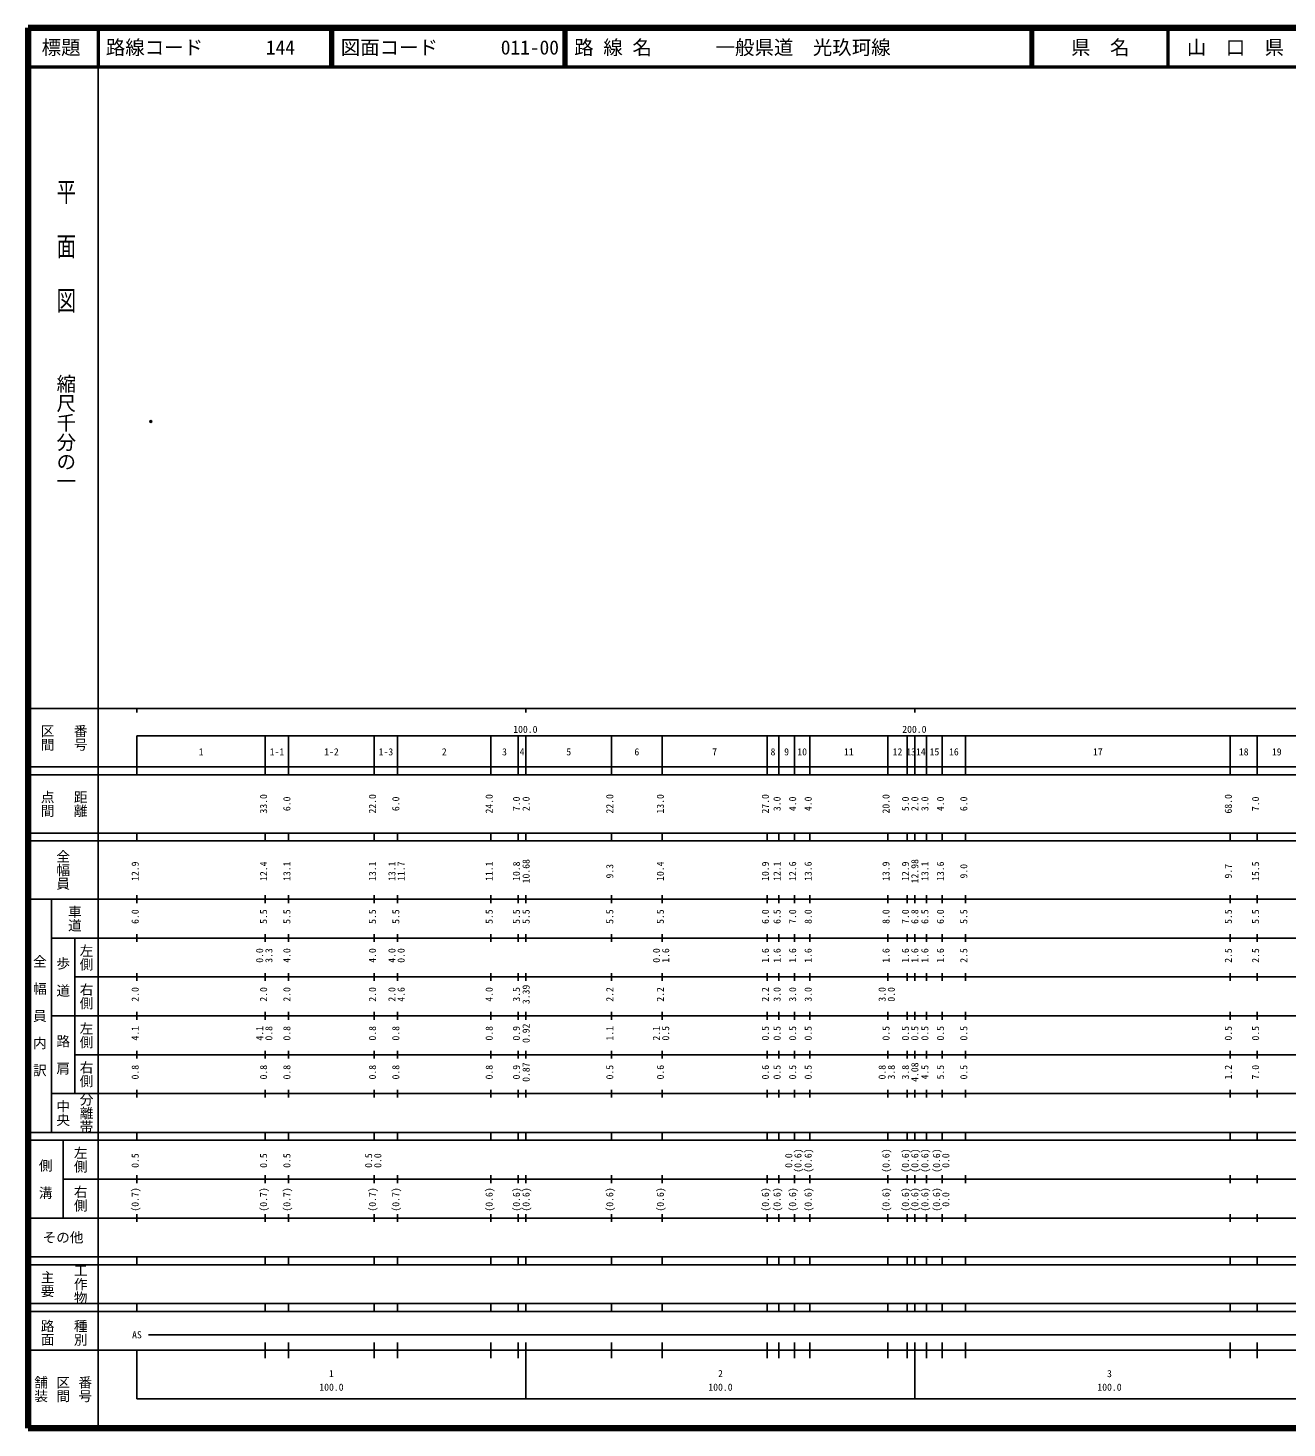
# Model space of a CAD drawing. Units: millimetres on the paper. Extents: x 40 to 680, y 20 to 380.
# Drawn here: x 40 to 363.6, y 20 to 380 of the extents above; entities that cross this region are included whole.
import ezdxf
from ezdxf.enums import TextEntityAlignment as Align

# ---------------------------------------------------------------- set-up
doc = ezdxf.new("R2010")
doc.units = ezdxf.units.MM
doc.header["$PDMODE"] = 32
doc.header["$PDSIZE"] = 0.5
doc.layers.add('M-OTRS', color=6, linetype='Continuous')
doc.layers.add('M-TTL-TXT', color=7, linetype='Continuous')
for name, color, linetype, lineweight in [('M-TTL', 2, 'Continuous', 140), ('M-TTL-BAND', 7, 'Continuous', 25), ('M-TTL-LINE', 7, 'Continuous', 50)]:
    doc.layers.add(name, color=color, linetype=linetype, lineweight=lineweight)
doc.styles.add('@ＭＳ ゴシック', font='')
doc.styles.add('ＭＳ ゴシック', font='')
doc.styles.get('@ＭＳ ゴシック').set_extended_font_data('@MS Gothic')
doc.styles.get('ＭＳ ゴシック').set_extended_font_data('MS Gothic')

msp = doc.modelspace()

# ---------------------------------------------------------------- linework, layer by layer
at = {"layer": 'M-OTRS'}
msp.add_point((71.553, 278.811), dxfattribs=at)
at = {"layer": 'M-TTL'}
for p, q in [((40, 380), (40, 20)), ((680, 380), (40, 380)), ((40, 20), (680, 20))]:
    msp.add_line(p, q, dxfattribs=at)
at = {"layer": 'M-TTL-BAND'}
for p, q in [((58, 370), (58, 20)), ((40, 205), (579, 205)), ((68, 205), (68, 204)), ((168, 205), (168, 204)), ((268, 205), (268, 204)), ((68, 198), (579, 198)), ((68, 198), (68, 188)), ((101, 188), (101, 198)), ((107, 188), (107, 198)), ((129, 188), (129, 198)), ((135, 188), (135, 198)), ((159, 188), (159, 198)), ((166, 188), (166, 198)), ((168, 188), (168, 198)), ((190, 188), (190, 198)), ((203, 188), (203, 198)), ((230, 188), (230, 198)), ((233, 188), (233, 198)), ((237, 188), (237, 198)), ((241, 188), (241, 198)), ((261, 188), (261, 198)), ((266, 188), (266, 198)), ((268, 188), (268, 198)), ((271, 188), (271, 198)), ((275, 188), (275, 198)), ((281, 188), (281, 198)), ((349, 188), (349, 198)), ((356, 188), (356, 198)), ((40, 190), (579, 190)), ((40, 188), (579, 188)), ((40, 173), (579, 173)), ((68, 171), (68, 173)), ((101, 171), (101, 173)), ((107, 171), (107, 173)), ((129, 171), (129, 173)), ((135, 171), (135, 173)), ((159, 171), (159, 173)), ((166, 171), (166, 173)), ((168, 171), (168, 173)), ((190, 171), (190, 173)), ((203, 171), (203, 173)), ((230, 171), (230, 173)), ((233, 171), (233, 173)), ((237, 171), (237, 173)), ((241, 171), (241, 173)), ((261, 171), (261, 173)), ((266, 171), (266, 173)), ((268, 171), (268, 173)), ((271, 171), (271, 173)), ((275, 171), (275, 173)), ((281, 171), (281, 173)), ((349, 171), (349, 173)), ((356, 171), (356, 173)), ((40, 171), (579, 171)), ((40, 156), (579, 156)), ((46, 96), (46, 156)), ((68, 155), (68, 157)), ((101, 155), (101, 157)), ((107, 155), (107, 157)), ((129, 155), (129, 157)), ((135, 155), (135, 157)), ((159, 155), (159, 157)), ((166, 155), (166, 157)), ((168, 155), (168, 157)), ((190, 155), (190, 157)), ((203, 155), (203, 157)), ((230, 155), (230, 157)), ((233, 155), (233, 157)), ((237, 155), (237, 157)), ((241, 155), (241, 157)), ((261, 155), (261, 157)), ((266, 155), (266, 157)), ((268, 155), (268, 157)), ((271, 155), (271, 157)), ((275, 155), (275, 157)), ((281, 155), (281, 157)), ((349, 155), (349, 157)), ((356, 155), (356, 157)), ((46, 146), (579, 146)), ((52, 146), (52, 106)), ((68, 145), (68, 147)), ((101, 145), (101, 147)), ((107, 145), (107, 147)), ((129, 145), (129, 147)), ((135, 145), (135, 147)), ((159, 145), (159, 147)), ((166, 145), (166, 147)), ((168, 145), (168, 147)), ((190, 145), (190, 147)), ((203, 145), (203, 147)), ((230, 145), (230, 147)), ((233, 145), (233, 147)), ((237, 145), (237, 147)), ((241, 145), (241, 147)), ((261, 145), (261, 147)), ((266, 145), (266, 147)), ((268, 145), (268, 147)), ((271, 145), (271, 147)), ((275, 145), (275, 147)), ((281, 145), (281, 147)), ((349, 145), (349, 147)), ((356, 145), (356, 147)), ((68, 135), (68, 137)), ((101, 135), (101, 137)), ((107, 135), (107, 137)), ((129, 135), (129, 137)), ((135, 135), (135, 137)), ((159, 135), (159, 137)), ((166, 135), (166, 137)), ((168, 135), (168, 137)), ((190, 135), (190, 137)), ((203, 135), (203, 137)), ((230, 135), (230, 137)), ((233, 135), (233, 137)), ((237, 135), (237, 137)), ((241, 135), (241, 137)), ((261, 135), (261, 137)), ((266, 135), (266, 137)), ((268, 135), (268, 137)), ((271, 135), (271, 137)), ((275, 135), (275, 137)), ((281, 135), (281, 137)), ((349, 135), (349, 137)), ((356, 135), (356, 137)), ((52, 136), (579, 136)), ((46, 126), (579, 126)), ((68, 125), (68, 127)), ((101, 125), (101, 127)), ((107, 125), (107, 127)), ((129, 125), (129, 127)), ((135, 125), (135, 127)), ((159, 125), (159, 127)), ((166, 125), (166, 127)), ((168, 125), (168, 127)), ((190, 125), (190, 127)), ((203, 125), (203, 127)), ((230, 125), (230, 127)), ((233, 125), (233, 127)), ((237, 125), (237, 127)), ((241, 125), (241, 127)), ((261, 125), (261, 127)), ((266, 125), (266, 127)), ((268, 125), (268, 127)), ((271, 125), (271, 127)), ((275, 125), (275, 127)), ((281, 125), (281, 127)), ((349, 125), (349, 127)), ((356, 125), (356, 127)), ((52, 116), (579, 116)), ((68, 115), (68, 117)), ((101, 115), (101, 117)), ((107, 115), (107, 117)), ((129, 115), (129, 117)), ((135, 115), (135, 117)), ((159, 115), (159, 117)), ((166, 115), (166, 117)), ((168, 115), (168, 117)), ((190, 115), (190, 117)), ((203, 115), (203, 117)), ((230, 115), (230, 117)), ((233, 115), (233, 117)), ((237, 115), (237, 117)), ((241, 115), (241, 117)), ((261, 115), (261, 117)), ((266, 115), (266, 117)), ((268, 115), (268, 117)), ((271, 115), (271, 117)), ((275, 115), (275, 117)), ((281, 115), (281, 117)), ((349, 115), (349, 117)), ((356, 115), (356, 117)), ((46, 106), (579, 106)), ((68, 105), (68, 107)), ((101, 105), (101, 107)), ((107, 105), (107, 107)), ((129, 105), (129, 107)), ((135, 105), (135, 107)), ((159, 105), (159, 107)), ((166, 105), (166, 107)), ((168, 105), (168, 107)), ((190, 105), (190, 107)), ((203, 105), (203, 107)), ((230, 105), (230, 107)), ((233, 105), (233, 107)), ((237, 105), (237, 107)), ((241, 105), (241, 107)), ((261, 105), (261, 107)), ((266, 105), (266, 107)), ((268, 105), (268, 107)), ((271, 105), (271, 107)), ((275, 105), (275, 107)), ((281, 105), (281, 107)), ((349, 105), (349, 107)), ((356, 105), (356, 107)), ((40, 96), (579, 96)), ((40, 94), (579, 94)), ((49, 94), (49, 74)), ((68, 94), (68, 96)), ((101, 94), (101, 96)), ((107, 94), (107, 96)), ((129, 94), (129, 96)), ((135, 94), (135, 96)), ((159, 94), (159, 96)), ((166, 94), (166, 96)), ((168, 94), (168, 96)), ((190, 94), (190, 96)), ((203, 94), (203, 96)), ((230, 94), (230, 96)), ((233, 94), (233, 96)), ((237, 94), (237, 96)), ((241, 94), (241, 96)), ((261, 94), (261, 96)), ((266, 94), (266, 96)), ((268, 94), (268, 96)), ((271, 94), (271, 96)), ((275, 94), (275, 96)), ((281, 94), (281, 96)), ((349, 94), (349, 96)), ((356, 94), (356, 96)), ((49, 84), (579, 84)), ((68, 83), (68, 85)), ((101, 83), (101, 85)), ((107, 83), (107, 85)), ((129, 83), (129, 85)), ((135, 83), (135, 85)), ((159, 83), (159, 85)), ((166, 83), (166, 85)), ((168, 83), (168, 85)), ((190, 83), (190, 85)), ((203, 83), (203, 85)), ((230, 83), (230, 85)), ((233, 83), (233, 85)), ((237, 83), (237, 85)), ((241, 83), (241, 85)), ((261, 83), (261, 85)), ((266, 83), (266, 85)), ((268, 83), (268, 85)), ((271, 83), (271, 85)), ((275, 83), (275, 85)), ((281, 83), (281, 85)), ((349, 83), (349, 85)), ((356, 83), (356, 85)), ((40, 74), (579, 74)), ((68, 73), (68, 75)), ((101, 73), (101, 75)), ((107, 73), (107, 75)), ((129, 73), (129, 75)), ((135, 73), (135, 75)), ((159, 73), (159, 75)), ((166, 73), (166, 75)), ((168, 73), (168, 75)), ((190, 73), (190, 75)), ((203, 73), (203, 75)), ((230, 73), (230, 75)), ((233, 73), (233, 75)), ((237, 73), (237, 75)), ((241, 73), (241, 75)), ((261, 73), (261, 75)), ((266, 73), (266, 75)), ((268, 73), (268, 75)), ((271, 73), (271, 75)), ((275, 73), (275, 75)), ((281, 73), (281, 75)), ((349, 73), (349, 75)), ((356, 73), (356, 75)), ((40, 64), (579, 64)), ((40, 62), (579, 62)), ((68, 62), (68, 64)), ((101, 62), (101, 64)), ((107, 62), (107, 64)), ((129, 62), (129, 64)), ((135, 62), (135, 64)), ((159, 62), (159, 64)), ((166, 62), (166, 64)), ((168, 62), (168, 64)), ((190, 62), (190, 64)), ((203, 62), (203, 64)), ((230, 62), (230, 64)), ((233, 62), (233, 64)), ((237, 62), (237, 64)), ((241, 62), (241, 64)), ((261, 62), (261, 64)), ((266, 62), (266, 64)), ((268, 62), (268, 64)), ((271, 62), (271, 64)), ((275, 62), (275, 64)), ((281, 62), (281, 64)), ((349, 62), (349, 64)), ((356, 62), (356, 64)), ((40, 52), (579, 52)), ((68, 50), (68, 52)), ((101, 50), (101, 52)), ((107, 50), (107, 52)), ((129, 50), (129, 52)), ((135, 50), (135, 52)), ((159, 50), (159, 52)), ((166, 50), (166, 52)), ((168, 50), (168, 52)), ((190, 50), (190, 52)), ((203, 50), (203, 52)), ((230, 50), (230, 52)), ((233, 50), (233, 52)), ((237, 50), (237, 52)), ((241, 50), (241, 52)), ((261, 50), (261, 52)), ((266, 50), (266, 52)), ((268, 50), (268, 52)), ((271, 50), (271, 52)), ((275, 50), (275, 52)), ((281, 50), (281, 52)), ((349, 50), (349, 52)), ((356, 50), (356, 52)), ((40, 50), (579, 50)), ((71, 44), (565, 44)), ((40, 40), (579, 40)), ((68, 40), (68, 27.5)), ((101, 38), (101, 42)), ((107, 38), (107, 42)), ((129, 38), (129, 42)), ((135, 38), (135, 42)), ((159, 38), (159, 42)), ((166, 38), (166, 42)), ((168, 27.5), (168, 42)), ((190, 38), (190, 42)), ((203, 38), (203, 42)), ((230, 38), (230, 42)), ((233, 38), (233, 42)), ((237, 38), (237, 42)), ((241, 38), (241, 42)), ((261, 38), (261, 42)), ((266, 38), (266, 42)), ((268, 27.5), (268, 42)), ((271, 38), (271, 42)), ((275, 38), (275, 42)), ((281, 38), (281, 42)), ((349, 38), (349, 42)), ((356, 38), (356, 42)), ((68, 27.5), (579, 27.5))]:
    msp.add_line(p, q, dxfattribs=at)
at = {"layer": 'M-TTL-LINE'}
for p, q in [((58, 380), (58, 370)), ((117.75, 380), (117.75, 370)), ((118.25, 380), (118.25, 370)), ((177.75, 380), (177.75, 370)), ((178.25, 380), (178.25, 370)), ((297.75, 380), (297.75, 370)), ((298.25, 380), (298.25, 370)), ((333, 380), (333, 370)), ((40, 370), (680, 370))]:
    msp.add_line(p, q, dxfattribs=at)

# ---------------------------------------------------------------- texts
at = {"layer": 'M-TTL-BAND', "style": '@ＭＳ ゴシック', "width": 1.4}
msp.add_text('平  面  図', height=3.666, rotation=270, dxfattribs=at).set_placement((49.777, 306.475), align=Align.MIDDLE_RIGHT)
at = {"layer": 'M-TTL-BAND', "style": '@ＭＳ ゴシック'}
msp.add_text('縮尺千分の一', height=3.666, rotation=270, dxfattribs=at).set_placement((49.777, 261.03), align=Align.MIDDLE_RIGHT)
for s, p in [('区間', (45, 197.5)), ('番号', (53.5, 197.5)), ('点間', (45, 180.5)), ('距離', (53.5, 180.5)), ('全幅員', (49, 163.5)), ('車道', (52, 151)), ('左側', (55, 141)), ('全\u3000幅\u3000員\u3000内\u3000訳', (43, 126)), ('歩\u3000道', (49, 136)), ('右側', (55, 131)), ('左側', (55, 121)), ('路\u3000肩', (49, 116)), ('右側', (55, 111)), ('分離帯', (55, 101)), ('中央', (49, 101)), ('左側', (53.5, 89)), ('側\u3000溝', (44.5, 84)), ('右側', (53.5, 79)), ('工作物', (53.5, 57)), ('主要', (45, 57)), ('路面', (45, 44.5)), ('種別', (53.5, 44.5)), ('舗装', (43.333, 30)), ('区間', (49, 30)), ('番号', (54.667, 30))]:
    msp.add_text(s, height=2.566, rotation=270, dxfattribs=at).set_placement(p, align=Align.MIDDLE_CENTER)
at = {"layer": 'M-TTL-BAND', "style": 'ＭＳ ゴシック'}
for s, p in [('100.0', (167.844, 198.195)), ('200.0', (267.844, 198.195)), ('1', (84.5, 192.405)), ('1-1', (104, 192.405)), ('1-2', (118, 192.405)), ('1-3', (132, 192.405)), ('2', (147, 192.405)), ('3', (162.5, 192.405)), ('4', (167, 192.405)), ('5', (179, 192.405)), ('6', (196.5, 192.405)), ('7', (216.5, 192.405)), ('8', (231.5, 192.405)), ('9', (235, 192.405)), ('10', (239, 192.405)), ('11', (251, 192.405)), ('12', (263.5, 192.405)), ('13', (267, 192.405)), ('14', (269.5, 192.405)), ('15', (273, 192.405)), ('16', (278, 192.405)), ('17', (315, 192.405)), ('18', (352.5, 192.405)), ('19', (361, 192.405)), ('AS', (68, 42.5)), ('1', (118, 32.523)), ('2', (218, 32.523)), ('3', (318, 32.523)), ('100.0', (118, 29.033)), ('100.0', (218, 29.033)), ('100.0', (318, 29.033))]:
    msp.add_text(s, height=1.833, dxfattribs=at).set_placement(p, align=Align.BOTTOM_CENTER)
for s, p in [('33.0', (102, 180.5)), ('6.0', (108, 180.5)), ('22.0', (130, 180.5)), ('6.0', (136, 180.5)), ('24.0', (160, 180.5)), ('7.0', (167, 180.5)), ('2.0', (169.486, 180.5)), ('22.0', (191, 180.5)), ('13.0', (204, 180.5)), ('27.0', (231, 180.5)), ('3.0', (234, 180.5)), ('4.0', (238, 180.5)), ('4.0', (242, 180.5)), ('20.0', (262, 180.5)), ('5.0', (267, 180.5)), ('2.0', (269.418, 180.5)), ('3.0', (272, 180.5)), ('4.0', (276, 180.5)), ('6.0', (282, 180.5)), ('68.0', (350, 180.5)), ('7.0', (357, 180.5)), ('10.68', (169.486, 163.174)), ('12.98', (269.418, 163.174)), ('12.9', (69, 163.174)), ('12.4', (102.009, 163.174)), ('13.1', (108, 163.174)), ('13.1', (130, 163.174)), ('13.1', (135, 163.174)), ('11.7', (137.37, 163.174)), ('11.1', (160, 163.174)), ('10.8', (167, 163.174)), ('9.3', (191, 163.174)), ('10.4', (204, 163.174)), ('10.9', (231, 163.174)), ('12.1', (234, 163.174)), ('12.6', (238, 163.174)), ('13.6', (242, 163.174)), ('13.9', (262, 163.174)), ('12.9', (267, 163.174)), ('13.1', (272, 163.174)), ('13.6', (276, 163.174)), ('9.0', (282, 163.174)), ('9.7', (350, 163.174)), ('15.5', (357, 163.174)), ('6.0', (69, 151.5)), ('5.5', (102, 151.5)), ('5.5', (108, 151.5)), ('5.5', (130, 151.5)), ('5.5', (136, 151.5)), ('5.5', (160, 151.5)), ('5.5', (167, 151.5)), ('5.5', (169.486, 151.5)), ('5.5', (191, 151.5)), ('5.5', (204, 151.5)), ('6.0', (231, 151.5)), ('6.5', (234, 151.5)), ('7.0', (238, 151.5)), ('8.0', (242, 151.5)), ('8.0', (262, 151.5)), ('7.0', (267, 151.5)), ('6.8', (269.418, 151.5)), ('6.5', (272, 151.5)), ('6.0', (276, 151.5)), ('5.5', (282, 151.5)), ('5.5', (350, 151.5)), ('5.5', (357, 151.5)), ('0.0', (101, 141.5)), ('3.3', (103.37, 141.5)), ('4.0', (108, 141.5)), ('4.0', (130, 141.5)), ('4.0', (135, 141.5)), ('0.0', (137.37, 141.5)), ('0.0', (203, 141.5)), ('1.6', (205.37, 141.5)), ('1.6', (231, 141.5)), ('1.6', (234, 141.5)), ('1.6', (238, 141.5)), ('1.6', (242, 141.5)), ('1.6', (262, 141.5)), ('1.6', (267, 141.5)), ('1.6', (269.418, 141.5)), ('1.6', (272, 141.5)), ('1.6', (276, 141.5)), ('2.5', (282, 141.5)), ('2.5', (350, 141.5)), ('2.5', (357, 141.5)), ('2.0', (69, 131.5)), ('2.0', (102, 131.5)), ('2.0', (108, 131.5)), ('2.0', (130, 131.5)), ('2.0', (135, 131.5)), ('4.6', (137.37, 131.5)), ('4.0', (160, 131.5)), ('3.5', (167, 131.5)), ('3.39', (169.486, 131.5)), ('2.2', (191, 131.5)), ('2.2', (204, 131.5)), ('2.2', (231, 131.5)), ('3.0', (234, 131.5)), ('3.0', (238, 131.5)), ('3.0', (242, 131.5)), ('3.0', (261, 131.5)), ('0.0', (263.37, 131.5)), ('4.1', (69, 121.5)), ('4.1', (101, 121.5)), ('0.8', (103.37, 121.5)), ('0.8', (108, 121.5)), ('0.8', (130, 121.5)), ('0.8', (136, 121.5)), ('0.8', (160, 121.5)), ('0.9', (167, 121.5)), ('0.92', (169.486, 121.5)), ('1.1', (191, 121.5)), ('2.1', (203, 121.5)), ('0.5', (205.37, 121.5)), ('0.5', (231, 121.5)), ('0.5', (234, 121.5)), ('0.5', (238, 121.5)), ('0.5', (242, 121.5)), ('0.5', (262, 121.5)), ('0.5', (267, 121.5)), ('0.5', (269.418, 121.5)), ('0.5', (272, 121.5)), ('0.5', (276, 121.5)), ('0.5', (282, 121.5)), ('0.5', (350, 121.5)), ('0.5', (357, 121.5)), ('0.8', (69, 111.5)), ('0.8', (102, 111.5)), ('0.8', (108, 111.5)), ('0.8', (130, 111.5)), ('0.8', (136, 111.5)), ('0.8', (160, 111.5)), ('0.9', (167, 111.5)), ('0.87', (169.486, 111.5)), ('0.5', (191, 111.5)), ('0.6', (204, 111.5)), ('0.6', (231, 111.5)), ('0.5', (234, 111.5)), ('0.5', (238, 111.5)), ('0.5', (242, 111.5)), ('0.8', (261, 111.5)), ('3.8', (263.37, 111.5)), ('3.8', (267, 111.5)), ('4.08', (269.418, 111.5)), ('4.5', (272, 111.5)), ('5.5', (276, 111.5)), ('0.5', (282, 111.5)), ('1.2', (350, 111.5)), ('7.0', (357, 111.5)), ('0.5', (69, 88.764)), ('0.5', (102, 88.764)), ('0.5', (108, 88.764)), ('0.5', (129, 88.764)), ('0.0', (131.37, 88.764)), ('0.0', (237, 88.764)), ('(0.6)', (239.37, 88.764)), ('(0.6)', (242, 88.764)), ('(0.6)', (262, 88.764)), ('(0.6)', (267, 88.764)), ('(0.6)', (269.418, 88.764)), ('(0.6)', (272, 88.764)), ('(0.6)', (275, 88.764)), ('0.0', (277.37, 88.764)), ('(0.7)', (69, 78.764)), ('(0.7)', (102, 78.764)), ('(0.7)', (108, 78.764)), ('(0.7)', (130, 78.764)), ('(0.7)', (136, 78.764)), ('(0.6)', (160, 78.764)), ('(0.6)', (167, 78.764)), ('(0.6)', (169.486, 78.764)), ('(0.6)', (191, 78.764)), ('(0.6)', (204, 78.764)), ('(0.6)', (231, 78.764)), ('(0.6)', (234, 78.764)), ('(0.6)', (238, 78.764)), ('(0.6)', (242, 78.764)), ('(0.6)', (262, 78.764)), ('(0.6)', (267, 78.764)), ('(0.6)', (269.418, 78.764)), ('(0.6)', (272, 78.764)), ('(0.6)', (275, 78.764)), ('0.0', (277.37, 78.764))]:
    msp.add_text(s, height=1.833, rotation=90, dxfattribs=at).set_placement(p, align=Align.BOTTOM_CENTER)
msp.add_text('その他', height=2.566, dxfattribs=at).set_placement((49, 69), align=Align.MIDDLE_CENTER)
at = {"layer": 'M-TTL-TXT', "style": 'ＭＳ ゴシック'}
for s, p in [('標題', (48.5, 375)), ('県\u3000名', (315.625, 375)), ('山\u3000口\u3000県', (350.375, 375))]:
    msp.add_text(s, height=3.666, dxfattribs=at).set_placement(p, align=Align.MIDDLE_CENTER)
for s, p in [('路線コード', (60, 375)), ('144', (101.142, 375)), ('図面コード', (120.38, 375)), ('011-00', (161.521, 375)), ('路 線 名', (180.38, 375)), ('一般県道\u3000光玖珂線', (216.734, 375))]:
    msp.add_text(s, height=3.666, dxfattribs=at).set_placement(p, align=Align.MIDDLE_LEFT)

doc.saveas('drawing.dxf')
